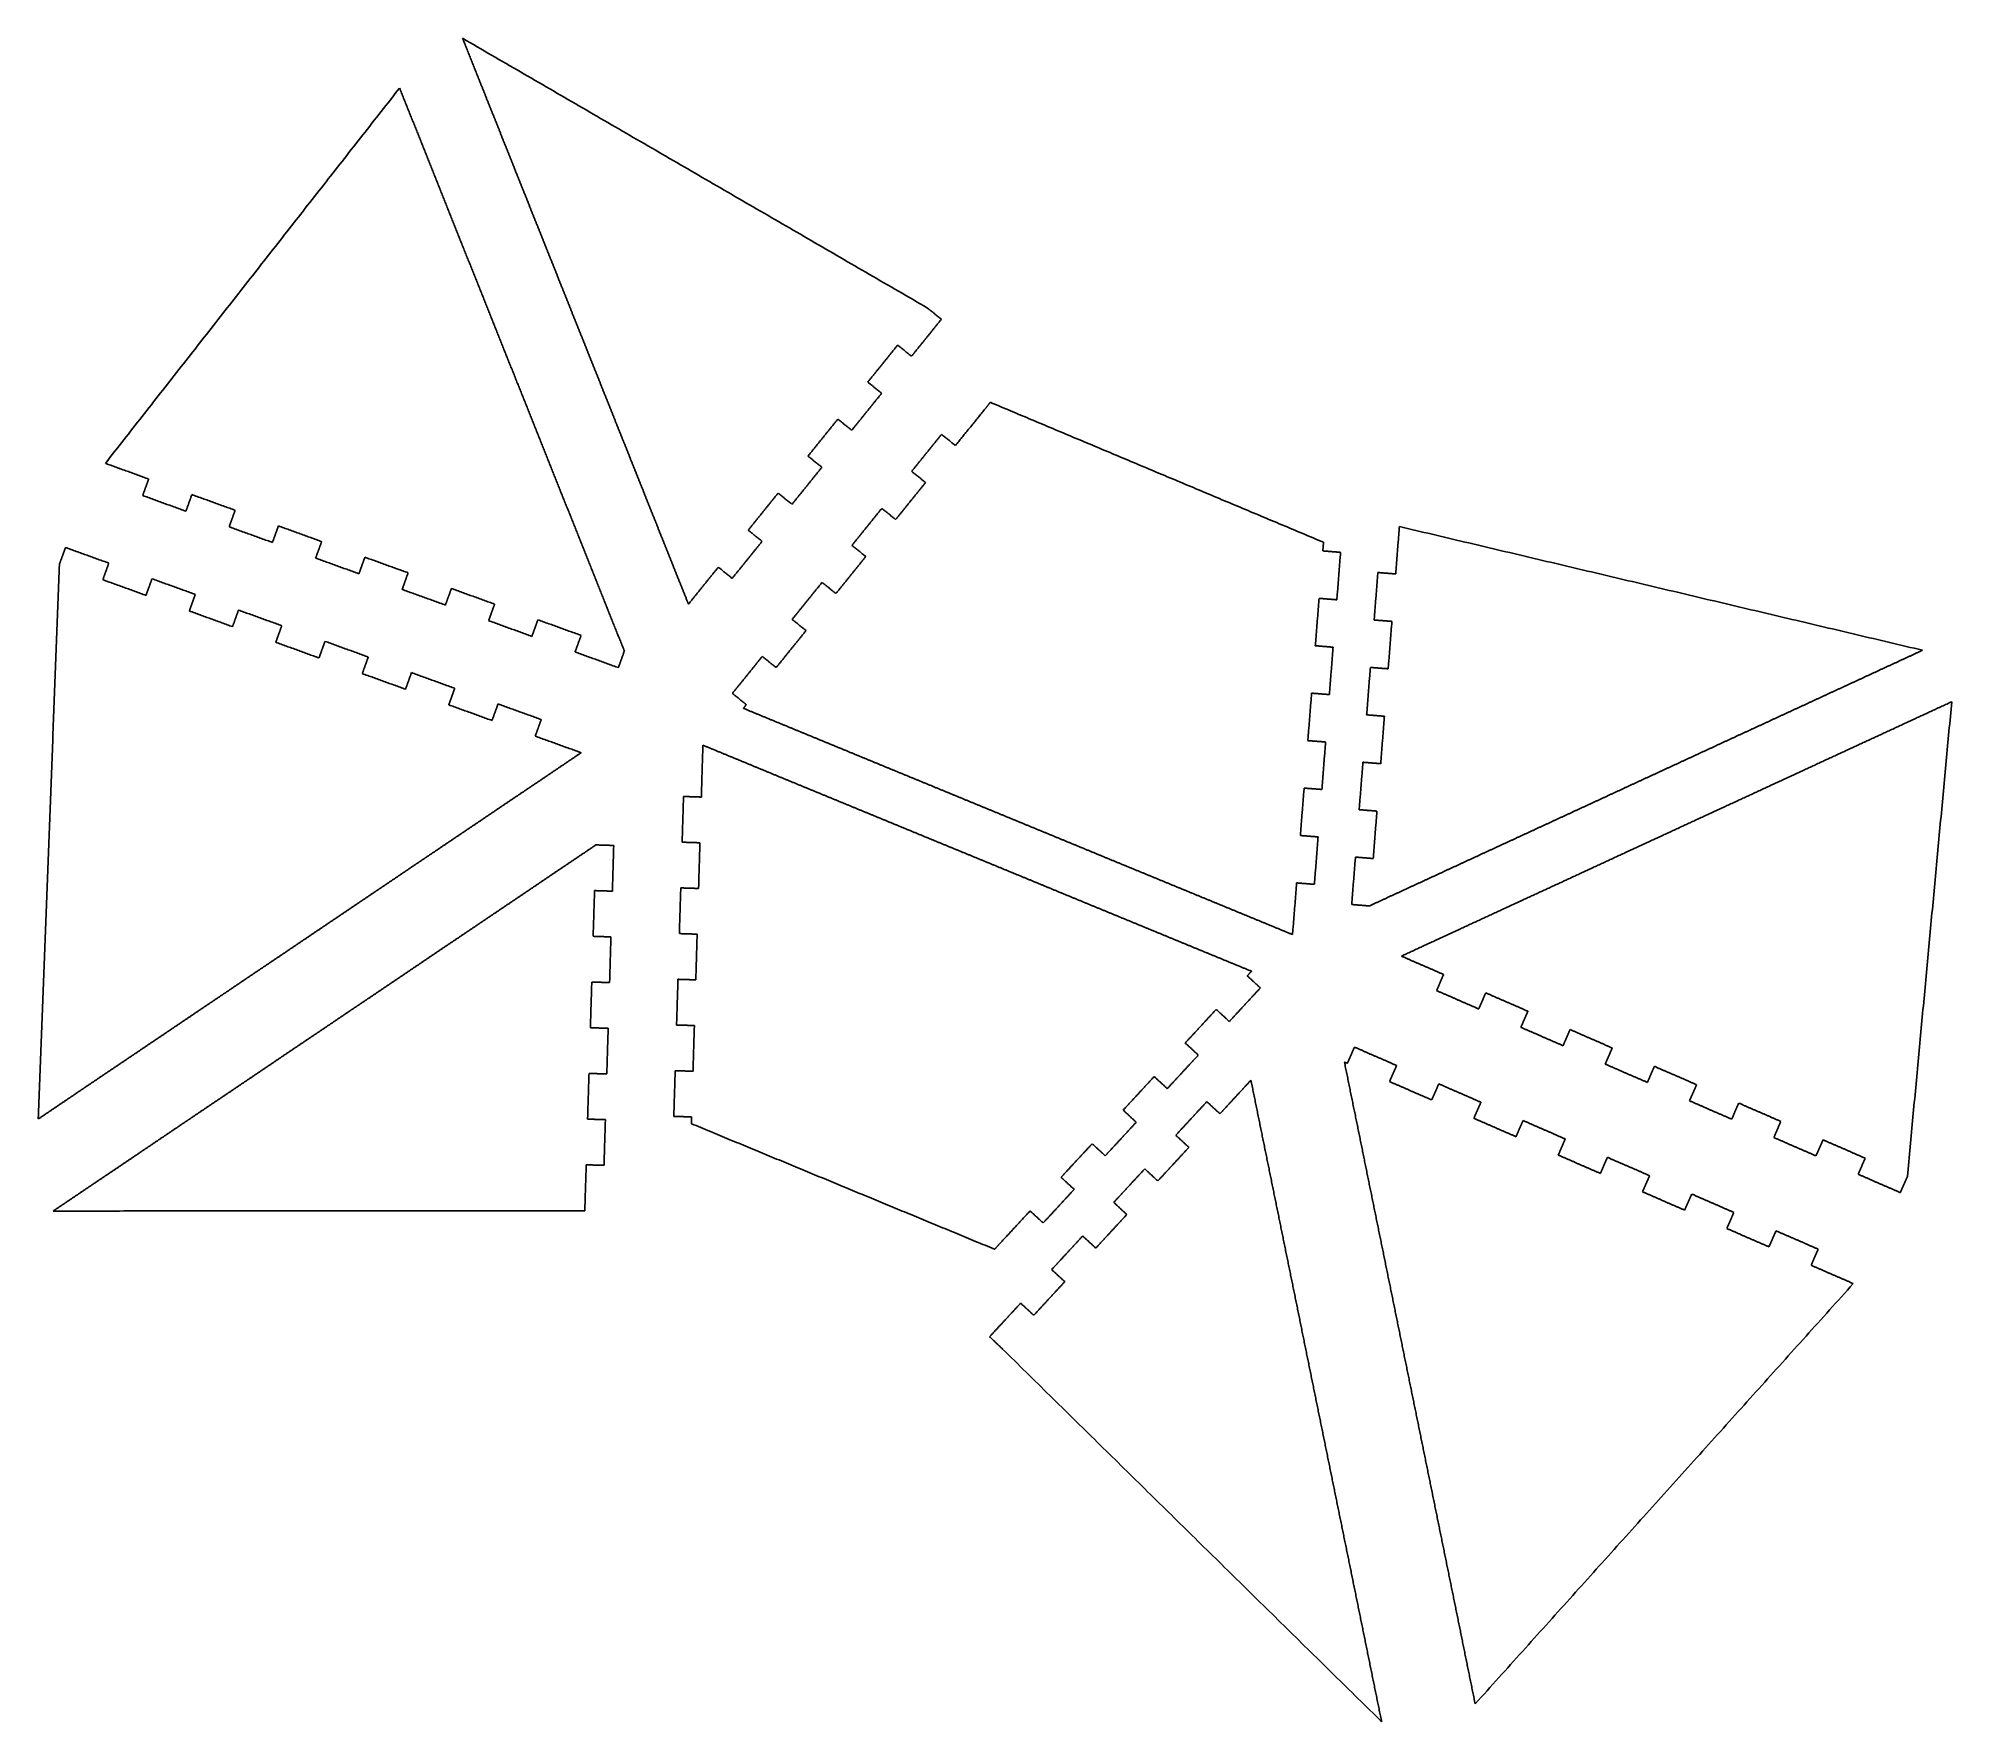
# Model space of a CAD drawing. Header units: millimetres. Extents: x 109 to 377, y 167 to 403.
import ezdxf

# ---------------------------------------------------------------- set-up
doc = ezdxf.new("R2010")
doc.units = ezdxf.units.MM
doc.layers.add('Make2D$Visible$Curves', color=18, linetype='Continuous', true_color=0x000000)

msp = doc.modelspace()

# ---------------------------------------------------------------- linework, layer by layer
at = {"layer": 'Make2D$Visible$Curves', "color": 18, "lineweight": -3, "true_color": 0x000000}
for points in [[(233.46, 365.47), (200.85, 384.39), (168.24, 403.31)], [(168.24, 403.31), (169.37, 400.49), (170.49, 397.67)], [(159.41, 396.33), (138.78, 370.01), (118.15, 343.69)], [(235.4, 363.9), (234.43, 364.69), (233.46, 365.47)], [(231.21, 358.71), (233.31, 361.31), (235.4, 363.9)], [(225.08, 355.09), (227.17, 357.68), (229.27, 360.28)], [(229.27, 360.28), (230.24, 359.5), (231.21, 358.71)], [(227.02, 353.52), (226.05, 354.3), (225.08, 355.09)], [(222.83, 348.33), (224.92, 350.92), (227.02, 353.52)], [(289, 332.62), (265.63, 342.43), (242.26, 352.25)], [(216.69, 344.71), (218.79, 347.3), (220.88, 349.9)], [(220.88, 349.9), (221.86, 349.11), (222.83, 348.33)], [(235.43, 347.76), (233.33, 345.17), (231.24, 342.57)], [(237.38, 346.19), (236.4, 346.98), (235.43, 347.76)], [(118.15, 343.69), (121.19, 342.6), (124.22, 341.5)], [(218.64, 343.14), (217.67, 343.92), (216.69, 344.71)], [(124.22, 341.5), (123.8, 340.34), (123.38, 339.18)], [(214.45, 337.95), (216.54, 340.54), (218.64, 343.14)], [(233.18, 341), (231.09, 338.41), (228.99, 335.81)], [(231.24, 342.57), (232.21, 341.79), (233.18, 341)], [(123.38, 339.18), (126.41, 338.08), (129.45, 336.98)], [(129.45, 336.98), (129.87, 338.15), (130.28, 339.31)], [(130.28, 339.31), (133.32, 338.21), (136.35, 337.11)], [(208.31, 334.32), (210.41, 336.92), (212.5, 339.52)], [(212.5, 339.52), (213.47, 338.73), (214.45, 337.95)], [(136.35, 337.11), (135.93, 335.95), (135.51, 334.79)], [(227.05, 337.38), (224.95, 334.79), (222.86, 332.19)], [(228.99, 335.81), (228.02, 336.6), (227.05, 337.38)], [(135.51, 334.79), (138.54, 333.69), (141.58, 332.6)], [(141.58, 332.6), (142, 333.76), (142.42, 334.92)], [(142.42, 334.92), (145.45, 333.82), (148.48, 332.72)], [(210.26, 332.75), (209.28, 333.54), (208.31, 334.32)], [(299.64, 334.83), (299.38, 331.5), (299.12, 328.18)], [(373.01, 317.48), (336.33, 326.15), (299.64, 334.83)], [(112.56, 331.89), (112.14, 330.73), (111.71, 329.57)], [(118.63, 329.7), (115.59, 330.79), (112.56, 331.89)], [(148.48, 332.72), (148.06, 331.56), (147.64, 330.4)], [(147.64, 330.4), (150.67, 329.31), (153.71, 328.21)], [(153.71, 328.21), (154.13, 329.37), (154.55, 330.53)], [(154.55, 330.53), (157.58, 329.43), (160.61, 328.34)], [(206.06, 327.56), (208.16, 330.16), (210.26, 332.75)], [(224.8, 330.62), (222.71, 328.02), (220.61, 325.43)], [(222.86, 332.19), (223.83, 331.41), (224.8, 330.62)], [(288.9, 331.41), (288.95, 332.01), (289, 332.62)], [(291.39, 331.21), (290.15, 331.31), (288.9, 331.41)], [(290.87, 324.56), (291.13, 327.89), (291.39, 331.21)], [(111.71, 329.57), (110.22, 290.66), (108.74, 251.74)], [(117.79, 327.37), (118.21, 328.54), (118.63, 329.7)], [(124.69, 327.5), (124.27, 326.34), (123.85, 325.18)], [(130.76, 325.31), (127.73, 326.41), (124.69, 327.5)], [(160.61, 328.34), (160.19, 327.18), (159.77, 326.01)], [(199.93, 323.94), (202.02, 326.54), (204.12, 329.13)], [(204.12, 329.13), (205.09, 328.35), (206.06, 327.56)], [(296.62, 328.38), (296.36, 325.05), (296.1, 321.72)], [(299.12, 328.18), (297.87, 328.28), (296.62, 328.38)], [(123.85, 325.18), (120.82, 326.28), (117.79, 327.37)], [(129.92, 322.99), (130.34, 324.15), (130.76, 325.31)], [(159.77, 326.01), (162.8, 324.92), (165.84, 323.82)], [(165.84, 323.82), (166.26, 324.98), (166.68, 326.14)], [(166.68, 326.14), (169.71, 325.04), (172.74, 323.95)], [(218.67, 327), (216.57, 324.4), (214.47, 321.81)], [(220.61, 325.43), (219.64, 326.21), (218.67, 327)], [(287.85, 318.11), (288.11, 321.43), (288.38, 324.76)], [(288.38, 324.76), (289.62, 324.66), (290.87, 324.56)], [(135.98, 320.79), (132.95, 321.89), (129.92, 322.99)], [(136.82, 323.11), (136.4, 321.95), (135.98, 320.79)], [(142.89, 320.92), (139.86, 322.02), (136.82, 323.11)], [(172.74, 323.95), (172.32, 322.79), (171.9, 321.63)], [(142.05, 318.6), (142.47, 319.76), (142.89, 320.92)], [(171.9, 321.63), (174.94, 320.53), (177.97, 319.43)], [(177.97, 319.43), (178.39, 320.59), (178.81, 321.75)], [(178.81, 321.75), (181.84, 320.66), (184.87, 319.56)], [(184.87, 319.56), (184.45, 318.4), (184.03, 317.24)], [(216.42, 320.24), (214.32, 317.64), (212.23, 315.05)], [(214.47, 321.81), (215.45, 321.02), (216.42, 320.24)], [(296.1, 321.72), (297.35, 321.63), (298.59, 321.53)], [(298.59, 321.53), (298.33, 318.2), (298.07, 314.88)], [(148.11, 316.4), (145.08, 317.5), (142.05, 318.6)], [(148.95, 318.73), (148.53, 317.57), (148.11, 316.4)], [(155.02, 316.53), (151.99, 317.63), (148.95, 318.73)], [(184.03, 317.24), (187.07, 316.14), (190.1, 315.04)], [(190.1, 315.04), (190.52, 316.2), (190.94, 317.37)], [(290.34, 317.91), (289.1, 318.01), (287.85, 318.11)], [(289.82, 311.26), (290.08, 314.58), (290.34, 317.91)], [(154.18, 314.21), (154.6, 315.37), (155.02, 316.53)], [(160.25, 312.02), (157.21, 313.11), (154.18, 314.21)], [(161.08, 314.34), (160.67, 313.18), (160.25, 312.02)], [(167.15, 312.14), (164.12, 313.24), (161.08, 314.34)], [(210.28, 316.62), (208.19, 314.02), (206.09, 311.43)], [(212.23, 315.05), (211.26, 315.83), (210.28, 316.62)], [(295.57, 315.07), (295.31, 311.75), (295.05, 308.42)], [(298.07, 314.88), (296.82, 314.97), (295.57, 315.07)], [(166.31, 309.82), (166.73, 310.98), (167.15, 312.14)], [(206.09, 311.43), (207.06, 310.64), (208.04, 309.86)], [(286.8, 304.8), (287.06, 308.13), (287.33, 311.46)], [(287.33, 311.46), (288.57, 311.36), (289.82, 311.26)], [(172.38, 307.63), (169.34, 308.73), (166.31, 309.82)], [(173.22, 309.95), (172.8, 308.79), (172.38, 307.63)], [(179.28, 307.76), (176.25, 308.85), (173.22, 309.95)], [(208.04, 309.86), (207.84, 309.59), (207.65, 309.33)], [(370.89, 243.67), (374, 276.96), (377.11, 310.26)], [(377.11, 310.26), (374.35, 308.98), (371.59, 307.71)], [(178.44, 305.43), (178.86, 306.59), (179.28, 307.76)], [(295.05, 308.42), (296.3, 308.32), (297.54, 308.23)], [(297.54, 308.23), (297.28, 304.9), (297.02, 301.57)], [(184.51, 303.24), (181.47, 304.34), (178.44, 305.43)], [(201.93, 303.3), (201.83, 300.1), (201.74, 296.89)], [(201.96, 304.16), (201.94, 303.73), (201.93, 303.3)], [(289.29, 304.61), (288.05, 304.71), (286.8, 304.8)], [(288.77, 297.96), (289.03, 301.28), (289.29, 304.61)], [(184.86, 303.1), (184.69, 303.17), (184.51, 303.24)], [(294.53, 301.77), (294.26, 298.45), (294, 295.12)], [(297.02, 301.57), (295.77, 301.67), (294.53, 301.77)], [(285.75, 291.5), (286.01, 294.83), (286.28, 298.15)], [(286.28, 298.15), (287.52, 298.05), (288.77, 297.96)], [(199.24, 296.97), (199.14, 293.76), (199.04, 290.56)], [(201.74, 296.89), (200.49, 296.93), (199.24, 296.97)], [(294, 295.12), (295.25, 295.02), (296.49, 294.92)], [(296.49, 294.92), (296.23, 291.6), (295.97, 288.27)], [(186.95, 290.18), (184.23, 288.34), (181.51, 286.51)], [(189.45, 290.1), (188.2, 290.14), (186.95, 290.18)], [(189.26, 283.69), (189.35, 286.9), (189.45, 290.1)], [(199.04, 290.56), (200.29, 290.52), (201.54, 290.48)], [(201.54, 290.48), (201.44, 287.28), (201.35, 284.07)], [(288.24, 291.3), (287, 291.4), (285.75, 291.5)], [(287.72, 284.65), (287.98, 287.98), (288.24, 291.3)], [(293.48, 288.47), (293.21, 285.14), (292.95, 281.82)], [(295.97, 288.27), (294.72, 288.37), (293.48, 288.47)], [(181.51, 286.51), (178.8, 284.68), (176.08, 282.84)], [(284.7, 278.2), (284.97, 281.52), (285.23, 284.85)], [(285.23, 284.85), (286.47, 284.75), (287.72, 284.65)], [(176.08, 282.84), (173.36, 281.01), (170.64, 279.17)], [(186.56, 277.36), (186.66, 280.56), (186.76, 283.77)], [(186.76, 283.77), (188.01, 283.73), (189.26, 283.69)], [(198.85, 284.15), (198.75, 280.94), (198.65, 277.74)], [(201.35, 284.07), (200.1, 284.11), (198.85, 284.15)], [(292.95, 281.82), (294.2, 281.72), (295.44, 281.62)], [(170.64, 279.17), (167.92, 277.34), (165.2, 275.51)], [(189.06, 277.28), (187.81, 277.32), (186.56, 277.36)], [(188.87, 270.87), (188.96, 274.08), (189.06, 277.28)], [(198.65, 277.74), (199.9, 277.7), (201.15, 277.66)], [(201.15, 277.66), (201.05, 274.46), (200.96, 271.25)], [(284.63, 277.61), (284.67, 277.91), (284.7, 278.2)], [(165.2, 275.51), (162.48, 273.67), (159.77, 271.84)], [(299.93, 274.58), (302.88, 273.29), (305.84, 272.01)], [(159.77, 271.84), (157.05, 270), (154.33, 268.17)], [(198.46, 271.33), (198.36, 268.13), (198.26, 264.92)], [(200.96, 271.25), (199.71, 271.29), (198.46, 271.33)], [(278.3, 271.82), (278.6, 272.14), (278.9, 272.46)], [(280.14, 270.12), (279.22, 270.97), (278.3, 271.82)], [(305.84, 272.01), (305.35, 270.88), (304.86, 269.75)], [(186.17, 264.54), (186.27, 267.75), (186.37, 270.95)], [(186.37, 270.95), (187.62, 270.91), (188.87, 270.87)], [(275.79, 265.41), (277.96, 267.77), (280.14, 270.12)], [(304.86, 269.75), (307.81, 268.46), (310.77, 267.17)], [(310.77, 267.17), (311.26, 268.3), (311.75, 269.43)], [(311.75, 269.43), (314.71, 268.14), (317.67, 266.85)], [(154.33, 268.17), (151.61, 266.34), (148.89, 264.5)], [(269.6, 262.4), (271.78, 264.75), (273.95, 267.11)], [(273.95, 267.11), (274.87, 266.26), (275.79, 265.41)], [(317.67, 266.85), (317.17, 265.72), (316.68, 264.59)], [(148.89, 264.5), (146.17, 262.67), (143.45, 260.84)], [(188.67, 264.46), (187.42, 264.5), (186.17, 264.54)], [(188.48, 258.06), (188.57, 261.26), (188.67, 264.46)], [(198.26, 264.92), (199.51, 264.88), (200.76, 264.85)], [(200.76, 264.85), (200.66, 261.64), (200.57, 258.44)], [(316.68, 264.59), (319.64, 263.31), (322.59, 262.02)], [(322.59, 262.02), (323.09, 263.15), (323.58, 264.28)], [(323.58, 264.28), (326.54, 262.99), (329.49, 261.7)], [(143.45, 260.84), (140.74, 259), (138.02, 257.17)], [(267.08, 255.99), (269.26, 258.35), (271.44, 260.7)], [(271.44, 260.7), (270.52, 261.55), (269.6, 262.4)], [(293.34, 261.82), (292.84, 260.69), (292.35, 259.56)], [(299.25, 259.24), (296.29, 260.53), (293.34, 261.82)], [(329.49, 261.7), (329, 260.57), (328.51, 259.44)], [(185.78, 251.72), (185.88, 254.93), (185.98, 258.13)], [(185.98, 258.13), (187.23, 258.09), (188.48, 258.06)], [(198.07, 258.51), (197.97, 255.31), (197.87, 252.1)], [(200.57, 258.44), (199.32, 258.47), (198.07, 258.51)], [(260.9, 252.98), (263.07, 255.34), (265.25, 257.69)], [(265.25, 257.69), (266.17, 256.84), (267.08, 255.99)], [(292.35, 259.56), (292.14, 259.64), (291.93, 259.71)], [(298.26, 256.98), (298.76, 258.11), (299.25, 259.24)], [(328.51, 259.44), (331.46, 258.15), (334.42, 256.87)], [(334.42, 256.87), (334.91, 258), (335.4, 259.12)], [(335.4, 259.12), (338.36, 257.84), (341.32, 256.55)], [(108.74, 251.74), (111.46, 253.58), (114.17, 255.41)], [(138.02, 257.17), (135.3, 255.33), (132.58, 253.5)], [(278.82, 257.18), (276.64, 254.82), (274.47, 252.47)], [(304.18, 254.41), (301.22, 255.7), (298.26, 256.98)], [(305.16, 256.67), (304.67, 255.54), (304.18, 254.41)], [(311.07, 254.09), (308.12, 255.38), (305.16, 256.67)], [(341.32, 256.55), (340.82, 255.42), (340.33, 254.29)], [(132.58, 253.5), (129.86, 251.67), (127.14, 249.83)], [(262.73, 251.29), (261.82, 252.13), (260.9, 252.98)], [(272.63, 254.17), (270.45, 251.81), (268.28, 249.46)], [(274.47, 252.47), (273.55, 253.32), (272.63, 254.17)], [(310.09, 251.83), (310.58, 252.96), (311.07, 254.09)], [(340.33, 254.29), (343.29, 253), (346.25, 251.71)], [(346.25, 251.71), (346.74, 252.84), (347.23, 253.97)], [(347.23, 253.97), (350.19, 252.68), (353.14, 251.4)], [(127.14, 249.83), (124.42, 248), (121.71, 246.16)], [(188.28, 251.65), (187.03, 251.68), (185.78, 251.72)], [(188.09, 245.24), (188.18, 248.44), (188.28, 251.65)], [(197.87, 252.1), (199.12, 252.07), (200.37, 252.03)], [(200.37, 252.03), (200.36, 251.55), (200.34, 251.08)], [(200.34, 251.08), (221.6, 242.27), (242.87, 233.47)], [(258.38, 246.58), (260.56, 248.93), (262.73, 251.29)], [(316, 249.26), (313.05, 250.54), (310.09, 251.83)], [(316.99, 251.52), (316.49, 250.39), (316, 249.26)], [(322.9, 248.94), (319.94, 250.23), (316.99, 251.52)], [(353.14, 251.4), (352.65, 250.27), (352.16, 249.14)], [(252.19, 243.56), (254.37, 245.92), (256.55, 248.27)], [(256.55, 248.27), (257.46, 247.42), (258.38, 246.58)], [(270.11, 247.76), (267.94, 245.41), (265.76, 243.05)], [(268.28, 249.46), (269.2, 248.61), (270.11, 247.76)], [(321.92, 246.68), (322.41, 247.81), (322.9, 248.94)], [(352.16, 249.14), (355.11, 247.85), (358.07, 246.56)], [(358.07, 246.56), (358.56, 247.69), (359.06, 248.82)], [(359.06, 248.82), (362.01, 247.53), (364.97, 246.24)], [(121.71, 246.16), (118.99, 244.33), (116.27, 242.5)], [(185.39, 238.87), (185.49, 242.09), (185.59, 245.31)], [(185.59, 245.31), (186.84, 245.28), (188.09, 245.24)], [(263.93, 244.75), (261.75, 242.39), (259.58, 240.04)], [(265.76, 243.05), (264.84, 243.9), (263.93, 244.75)], [(327.83, 244.1), (324.87, 245.39), (321.92, 246.68)], [(328.81, 246.36), (328.32, 245.23), (327.83, 244.1)], [(334.73, 243.79), (331.77, 245.08), (328.81, 246.36)], [(364.97, 246.24), (364.48, 245.11), (363.98, 243.99)], [(116.27, 242.5), (113.55, 240.66), (110.83, 238.83)], [(249.68, 237.16), (251.85, 239.51), (254.03, 241.87)], [(254.03, 241.87), (253.11, 242.71), (252.19, 243.56)], [(333.74, 241.53), (334.23, 242.66), (334.73, 243.79)], [(363.98, 243.99), (366.94, 242.7), (369.9, 241.41)], [(369.9, 241.41), (370.39, 242.54), (370.89, 243.67)], [(110.83, 238.83), (148.11, 238.85), (185.39, 238.87)], [(247.84, 238.85), (248.76, 238.01), (249.68, 237.16)], [(259.58, 240.04), (260.49, 239.19), (261.41, 238.34)], [(339.65, 238.95), (336.7, 240.24), (333.74, 241.53)], [(340.64, 241.21), (340.15, 240.08), (339.65, 238.95)], [(346.55, 238.64), (343.59, 239.92), (340.64, 241.21)], [(261.41, 238.34), (259.23, 235.99), (257.06, 233.63)], [(345.57, 236.38), (346.06, 237.51), (346.55, 238.64)], [(351.48, 233.8), (348.52, 235.09), (345.57, 236.38)], [(255.22, 235.33), (253.05, 232.97), (250.87, 230.62)], [(257.06, 233.63), (256.14, 234.48), (255.22, 235.33)], [(352.46, 236.06), (351.97, 234.93), (351.48, 233.8)], [(358.38, 233.48), (355.42, 234.77), (352.46, 236.06)], [(357.39, 231.22), (357.88, 232.35), (358.38, 233.48)], [(363.3, 228.65), (360.35, 229.94), (357.39, 231.22)], [(252.71, 228.92), (250.53, 226.57), (248.36, 224.21)], [(250.87, 230.62), (251.79, 229.77), (252.71, 228.92)], [(310.27, 169.71), (336.79, 199.18), (363.3, 228.65)], [(246.52, 225.91), (244.34, 223.55), (242.17, 221.2)], [(248.36, 224.21), (247.44, 225.06), (246.52, 225.91)], [(242.17, 221.2), (243.07, 220.34), (243.98, 219.48)], [(243.98, 219.48), (270.56, 193.34), (297.15, 167.21)]]:
    msp.add_open_spline(points, degree=2, dxfattribs=at)
for points, knots in [([(170.49, 397.67), (171.62, 394.85), (172.75, 392.03), (173.87, 389.21), (175, 386.39), (176.12, 383.57), (177.25, 380.75), (178.37, 377.93), (179.5, 375.11), (180.63, 372.29), (181.75, 369.47), (182.88, 366.65), (184, 363.83), (185.13, 361.01), (186.26, 358.19), (187.38, 355.37), (188.51, 352.55), (189.63, 349.73), (190.76, 346.91), (191.89, 344.09), (193.01, 341.27), (194.14, 338.45), (195.26, 335.63), (196.39, 332.81), (197.51, 329.99), (198.64, 327.17), (199.77, 324.35), (199.85, 324.15), (199.93, 323.94)], [0, 0, 0, 1, 1, 2, 2, 3, 3, 4, 4, 5, 5, 6, 6, 7, 7, 8, 8, 9, 9, 10, 10, 11, 11, 12, 12, 13, 13, 14, 14, 14]), ([(190.94, 317.37), (189.81, 320.19), (188.69, 323.01), (187.56, 325.83), (186.44, 328.65), (185.31, 331.47), (184.18, 334.29), (183.06, 337.11), (181.93, 339.93), (180.81, 342.75), (179.68, 345.57), (178.55, 348.39), (177.43, 351.21), (176.3, 354.03), (175.18, 356.85), (174.05, 359.67), (172.92, 362.49), (171.8, 365.31), (170.67, 368.13), (169.55, 370.95), (168.42, 373.77), (167.3, 376.59), (166.17, 379.41), (165.04, 382.23), (163.92, 385.05), (162.79, 387.87), (161.67, 390.69), (160.54, 393.51), (159.41, 396.33)], [24, 24, 24, 25, 25, 26, 26, 27, 27, 28, 28, 29, 29, 30, 30, 31, 31, 32, 32, 33, 33, 34, 34, 35, 35, 36, 36, 37, 37, 38, 38, 38]), ([(242.26, 352.25), (241.92, 351.82), (241.57, 351.38), (239.47, 348.79), (237.38, 346.19)], [31, 31, 31, 32, 32, 33, 33, 33]), ([(295.44, 281.62), (295.64, 281.71), (295.83, 281.8), (298.59, 283.08), (301.35, 284.35), (304.1, 285.62), (306.86, 286.9), (309.62, 288.17), (312.37, 289.45), (315.13, 290.72), (317.89, 291.99), (320.64, 293.27), (323.4, 294.54), (326.16, 295.82), (328.91, 297.09), (331.67, 298.37), (334.42, 299.64), (337.18, 300.91), (339.94, 302.19), (342.69, 303.46), (345.45, 304.74), (348.21, 306.01), (350.96, 307.28), (353.72, 308.56), (356.48, 309.83), (359.23, 311.11), (361.99, 312.38), (364.75, 313.65), (367.5, 314.93), (370.26, 316.2), (373.01, 317.48)], [16, 16, 16, 17, 17, 18, 18, 19, 19, 20, 20, 21, 21, 22, 22, 23, 23, 24, 24, 25, 25, 26, 26, 27, 27, 28, 28, 29, 29, 30, 30, 31, 31, 31]), ([(207.65, 309.33), (210.87, 308), (214.09, 306.67), (217.3, 305.35), (220.5, 304.03), (223.71, 302.71), (226.91, 301.39), (230.12, 300.07), (233.33, 298.75), (236.53, 297.43), (239.74, 296.11), (242.94, 294.79), (246.15, 293.47), (249.36, 292.15), (252.56, 290.83), (255.77, 289.51), (258.97, 288.18), (262.18, 286.86), (265.39, 285.54), (268.59, 284.22), (271.8, 282.9), (275, 281.58), (278.21, 280.26), (281.42, 278.94), (284.63, 277.61)], [0, 0, 0, 1, 1, 2, 2, 3, 3, 4, 4, 5, 5, 6, 6, 7, 7, 8, 8, 9, 9, 10, 10, 11, 11, 12, 12, 12]), ([(371.59, 307.71), (368.84, 306.43), (366.08, 305.16), (363.33, 303.89), (360.57, 302.61), (357.81, 301.34), (355.06, 300.06), (352.3, 298.79), (349.54, 297.51), (346.79, 296.24), (344.03, 294.97), (341.27, 293.69), (338.52, 292.42), (335.76, 291.14), (333, 289.87), (330.25, 288.6), (327.49, 287.32), (324.74, 286.05), (321.98, 284.77), (319.22, 283.5), (316.47, 282.23), (313.71, 280.95), (310.95, 279.68), (308.2, 278.4), (305.44, 277.13), (302.68, 275.86), (299.93, 274.58)], [0, 0, 0, 1, 1, 2, 2, 3, 3, 4, 4, 5, 5, 6, 6, 7, 7, 8, 8, 9, 9, 10, 10, 11, 11, 12, 12, 13, 13, 13]), ([(278.9, 272.46), (275.69, 273.78), (272.48, 275.1), (269.28, 276.42), (266.07, 277.74), (262.87, 279.06), (259.66, 280.38), (256.46, 281.7), (253.25, 283.02), (250.04, 284.35), (246.84, 285.67), (243.63, 286.99), (240.43, 288.31), (237.22, 289.63), (234.01, 290.95), (230.81, 292.27), (227.6, 293.59), (224.4, 294.91), (221.19, 296.23), (217.99, 297.55), (214.78, 298.87), (211.57, 300.19), (208.37, 301.52), (205.16, 302.84), (201.96, 304.16)], [36, 36, 36, 37, 37, 38, 38, 39, 39, 40, 40, 41, 41, 42, 42, 43, 43, 44, 44, 45, 45, 46, 46, 47, 47, 48, 48, 48]), ([(114.17, 255.41), (116.89, 257.25), (119.61, 259.08), (122.33, 260.91), (125.05, 262.75), (127.77, 264.58), (130.49, 266.42), (133.2, 268.25), (135.92, 270.08), (138.64, 271.92), (141.36, 273.75), (144.08, 275.58), (146.8, 277.42), (149.52, 279.25), (152.24, 281.09), (154.95, 282.92), (157.67, 284.75), (160.39, 286.59), (163.11, 288.42), (165.83, 290.26), (168.55, 292.09), (171.27, 293.92), (173.98, 295.76), (176.7, 297.59), (179.42, 299.42), (182.14, 301.26), (184.86, 303.1)], [0, 0, 0, 1, 1, 2, 2, 3, 3, 4, 4, 5, 5, 6, 6, 7, 7, 8, 8, 9, 9, 10, 10, 11, 11, 12, 12, 13, 13, 13]), ([(291.93, 259.71), (292.59, 256.48), (293.25, 253.25), (293.91, 250.04), (294.56, 246.83), (295.21, 243.61), (295.87, 240.4), (296.52, 237.19), (297.18, 233.97), (297.83, 230.76), (298.49, 227.55), (299.14, 224.33), (299.8, 221.12), (300.45, 217.91), (301.11, 214.69), (301.76, 211.48), (302.42, 208.27), (303.07, 205.05), (303.73, 201.84), (304.38, 198.63), (305.04, 195.41), (305.69, 192.2), (306.35, 188.99), (307, 185.77), (307.66, 182.56), (308.31, 179.35), (308.96, 176.13), (309.62, 172.92), (310.27, 169.71)], [25, 25, 25, 26, 26, 27, 27, 28, 28, 29, 29, 30, 30, 31, 31, 32, 32, 33, 33, 34, 34, 35, 35, 36, 36, 37, 37, 38, 38, 39, 39, 39]), ([(297.15, 167.21), (296.5, 170.42), (295.84, 173.63), (295.19, 176.85), (294.53, 180.06), (293.88, 183.27), (293.22, 186.49), (292.57, 189.7), (291.91, 192.91), (291.26, 196.13), (290.6, 199.34), (289.95, 202.55), (289.29, 205.77), (288.64, 208.98), (287.98, 212.19), (287.33, 215.41), (286.67, 218.62), (286.02, 221.83), (285.37, 225.05), (284.71, 228.26), (284.06, 231.47), (283.4, 234.69), (282.75, 237.9), (282.09, 241.11), (281.44, 244.33), (280.78, 247.54), (280.13, 250.75), (279.47, 253.97), (278.82, 257.18)], [16, 16, 16, 17, 17, 18, 18, 19, 19, 20, 20, 21, 21, 22, 22, 23, 23, 24, 24, 25, 25, 26, 26, 27, 27, 28, 28, 29, 29, 30, 30, 30]), ([(242.87, 233.47), (243.18, 233.81), (243.49, 234.14), (245.67, 236.5), (247.84, 238.85)], [18, 18, 18, 19, 19, 20, 20, 20])]:
    msp.add_open_spline(points, degree=2, knots=knots, dxfattribs=at)

doc.saveas('drawing.dxf')
